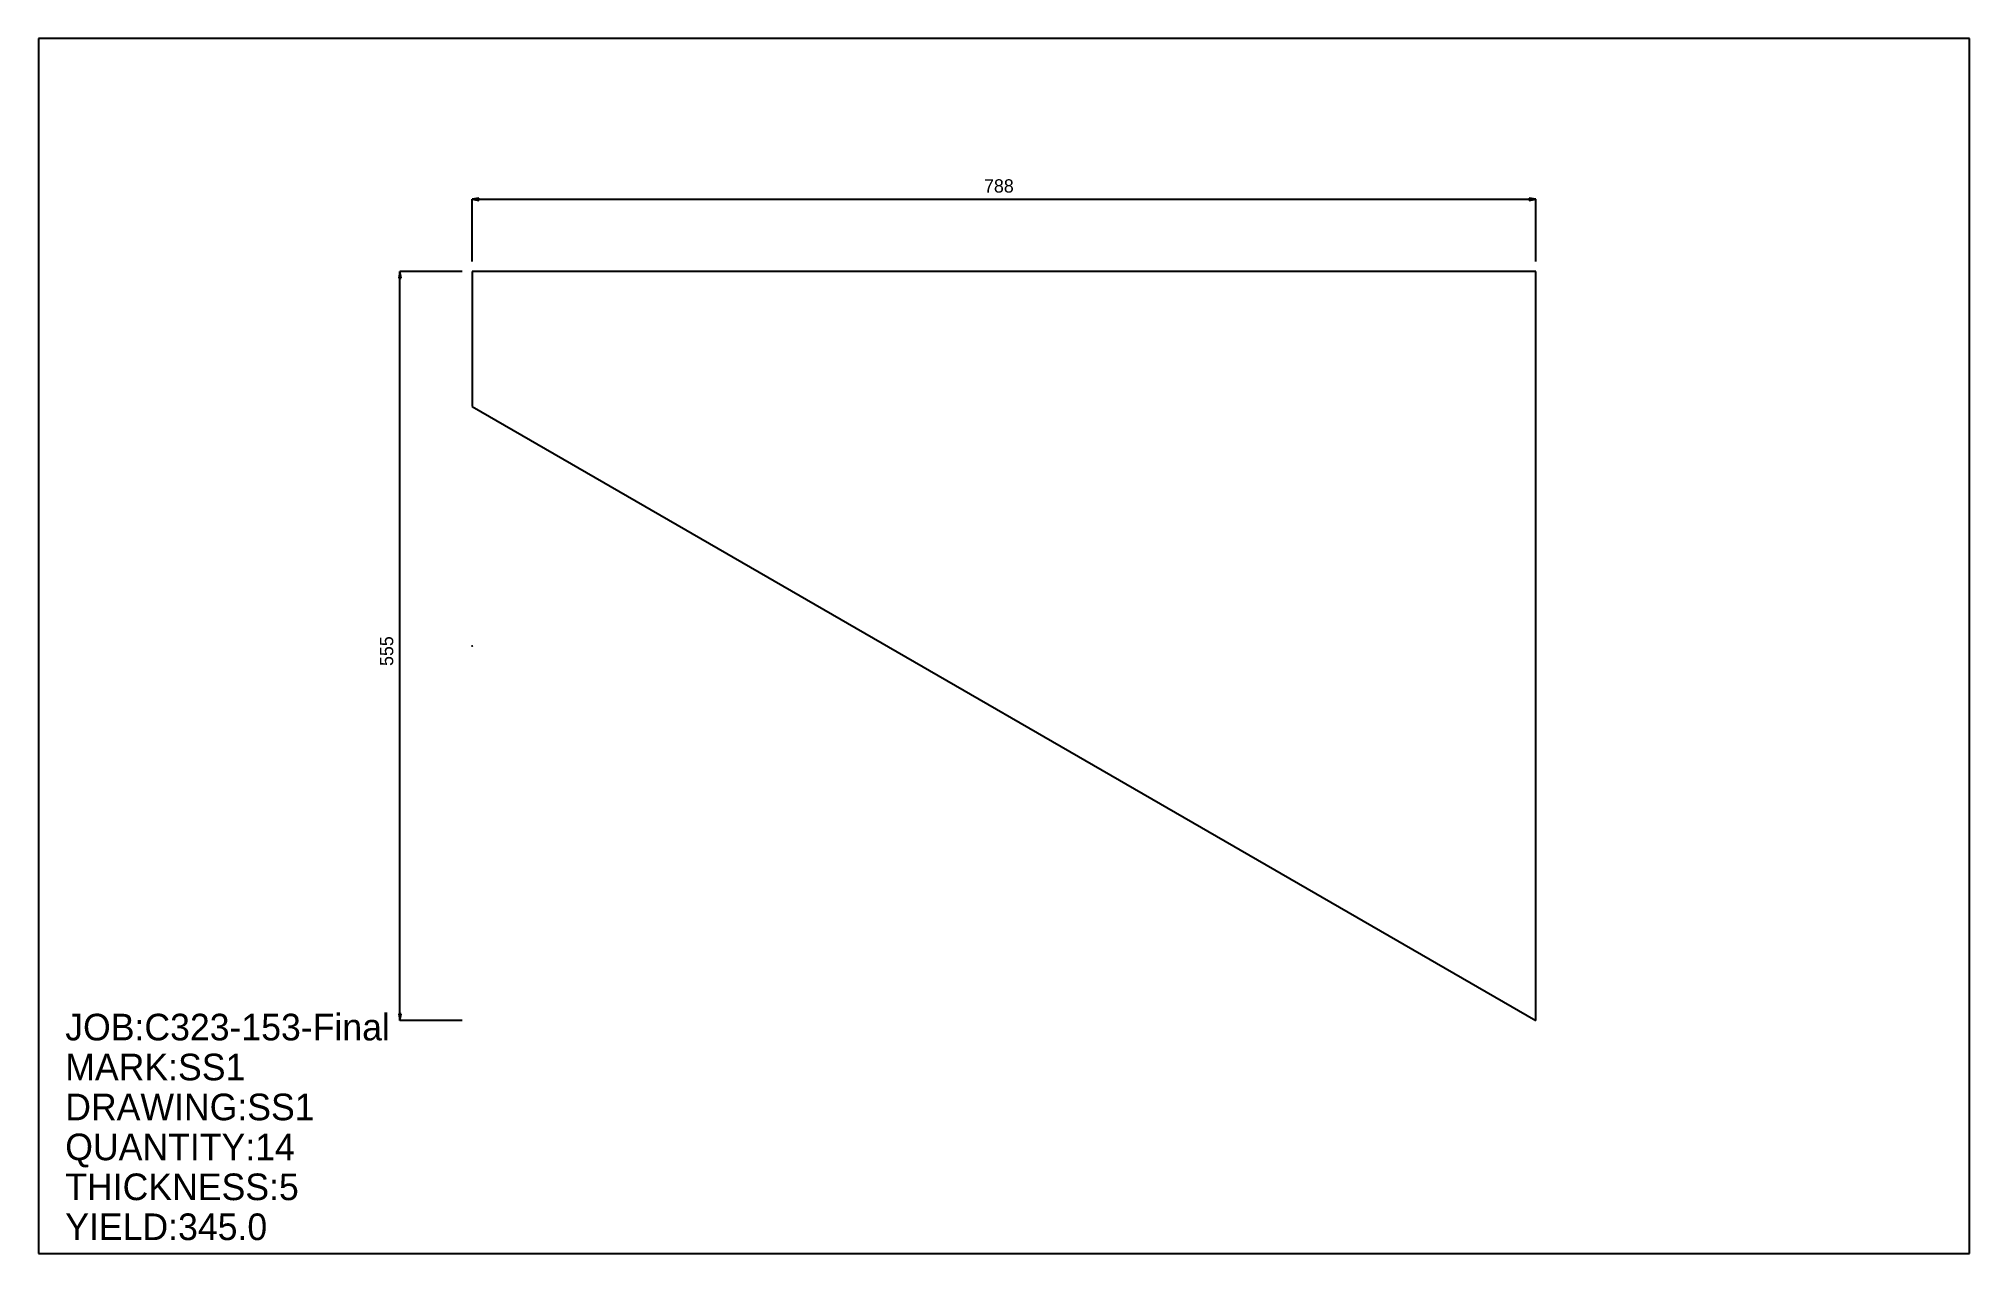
# Model space of a CAD drawing. Extents: x 0 to 1431, y 0 to 900.
import ezdxf

# ---------------------------------------------------------------- set-up
doc = ezdxf.new("R2010")
doc.units = 0
doc.header["$LTSCALE"] = 0.125
for name, color, linetype in [('2', 7, 'CONTINUOUS'), ('3', 1, 'CONTINUOUS'), ('5', 7, 'CONTINUOUS'), ('6', 4, 'CONTINUOUS')]:
    doc.layers.add(name, color=color, linetype=linetype)

# ---------------------------------------------------------------- blocks, each defined once
blk = doc.blocks.new('ARROW')
at = {"layer": '2', "linetype": 'CONTINUOUS'}
for p, q in [((0, 0), (-1, 0.166667)), ((-1, 0.166667), (-1, -0.166667)), ((-1, -0.166667), (0, 0))]:
    blk.add_line(p, q, dxfattribs=at)
blk = doc.blocks.new('PLATE')
at = {"layer": '3', "linetype": 'CONTINUOUS'}
for p, q in [((0, 0), (0, -100.00003)), ((788, 0), (0, 0)), ((788, -554.95203), (788, 0)), ((0, -100.00003), (788, -554.95203))]:
    blk.add_line(p, q, dxfattribs=at)
at = {"layer": '5', "linetype": 'CONTINUOUS'}
for p, q in [((-0.1, -277.47601), (0.1, -277.47601)), ((0, -277.57602), (0, -277.37601))]:
    blk.add_line(p, q, dxfattribs=at)
blk.add_circle((0, -277.47601), 0.1, dxfattribs=at)
at = {"layer": '6', "linetype": 'CONTINUOUS'}
for p, q in [((0, 7.39936), (0, 53.645363)), ((0, 53.595364), (788, 53.595364)), ((788, 7.39936), (788, 53.645363)), ((-7.399318, 0.000001), (-53.645321, 0.000004)), ((-53.595364, -554.95203), (-53.595322, 0.000004)), ((-7.39936, -554.95203), (-53.645363, -554.95203))]:
    blk.add_line(p, q, dxfattribs=at)
at = {"layer": '6', "xscale": 4.932907, "yscale": 4.932907, "zscale": 4.932907}
for p, rotation in [((0, 53.595364), 180), ((-53.595322, 0.000004), 90), ((-53.595364, -554.95203), 270)]:
    blk.add_blockref('ARROW', p, dxfattribs=dict(at, rotation=rotation))
blk.add_blockref('ARROW', (788, 53.595364), dxfattribs=at)
at = {"layer": '5'}
blk.add_text('ZERO', height=0.015, dxfattribs=at).set_placement((0, -277.47601))
at = {"layer": '6'}
blk.add_text('788', height=9.866, dxfattribs=at).set_placement((379.20129, 58.528271))
blk.add_text('555', height=9.866, rotation=90, dxfattribs=at).set_placement((-58.528252, -292.27472))

msp = doc.modelspace()

# ---------------------------------------------------------------- linework, layer by layer
at = {"layer": '5', "linetype": 'CONTINUOUS'}
for p, q in [((1430.5431, 900.25549), (0, 900.25549)), ((0, 900.25549), (0, 0)), ((1430.5431, 0), (1430.5431, 900.25549)), ((0, 0), (1430.5431, 0))]:
    msp.add_line(p, q, dxfattribs=at)

# ---------------------------------------------------------------- block references
at = {"layer": '2'}
msp.add_blockref('PLATE', (321.27155, 727.60376), dxfattribs=at)

# ---------------------------------------------------------------- texts
at = {"layer": '5'}
for s, p in [('JOB:C323-153-Final', (19.731627, 157.85301)), ('MARK:SS1', (19.731627, 128.25557)), ('DRAWING:SS1', (19.731627, 98.658134)), ('QUANTITY:14', (19.731627, 69.060692)), ('THICKNESS:5', (19.731627, 39.463253)), ('YIELD:345.0', (19.731627, 9.865813))]:
    msp.add_text(s, height=19.732, dxfattribs=at).set_placement(p)

doc.saveas('drawing.dxf')
